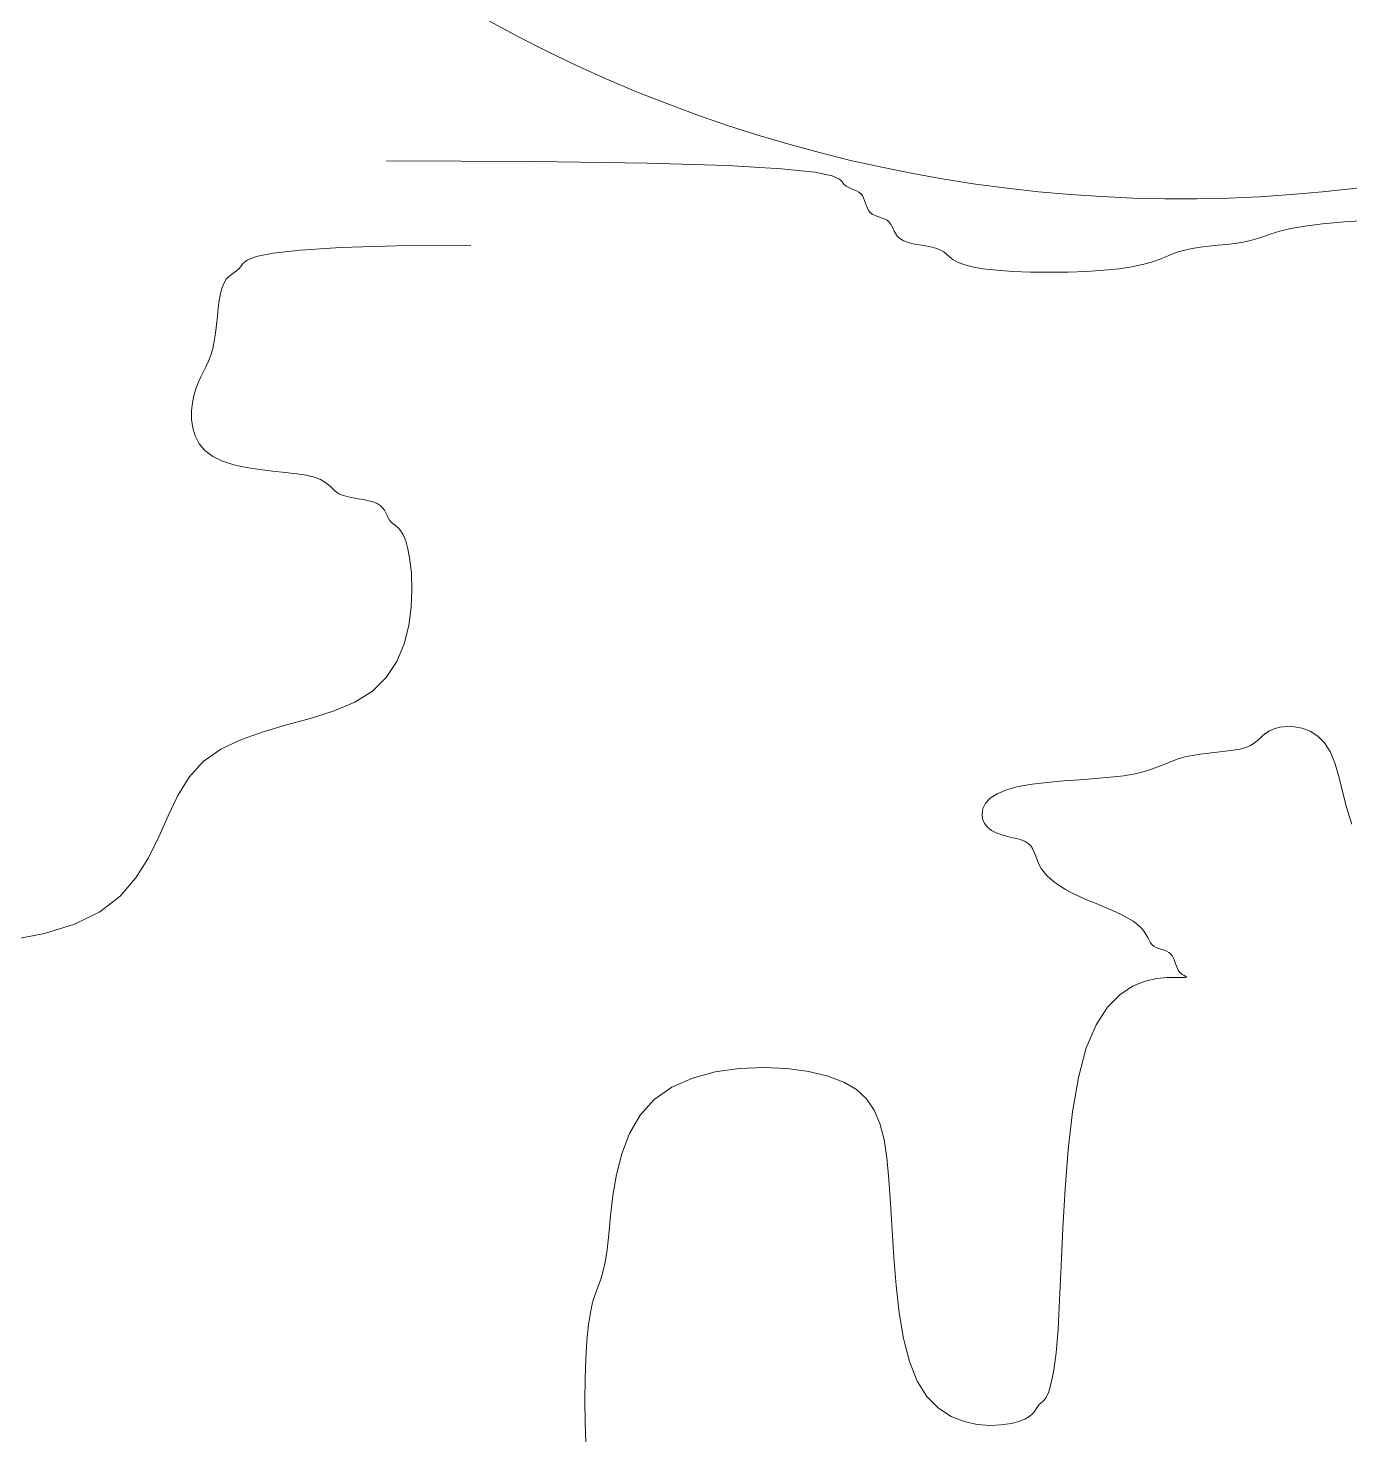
# Model space of a CAD drawing. Header units: millimetres. Extents: x 42 to 552, y 43 to 535.
# Drawn here: x 284.2801 to 284.3451, y 504.3434 to 504.4125 of the extents above; entities that cross this region are included whole.
import ezdxf

# ---------------------------------------------------------------- set-up
doc = ezdxf.new("R2010")
doc.units = ezdxf.units.MM
doc.header["$LTSCALE"] = 0.75
doc.header["$MEASUREMENT"] = 0
doc.layers.add('Gramado', color=9, linetype='Continuous', lineweight=0)

# ---------------------------------------------------------------- blocks, each defined once
blk = doc.blocks.new('arbusto7vista')
for p, q in [((-0.4361914540883731, 0.3902741822651876), (-0.4508227852010691, 0.3903350123610636)), ((-0.4251906772698248, 0.3901079133364931), (-0.4361914540883731, 0.3902741822651876)), ((-0.4172956208136611, 0.3898605376132878), (-0.4251906772698248, 0.3901079133364931)), ((-0.4119814507880619, 0.3895563871339647), (-0.4172956208136611, 0.3898605376132878)), ((-0.4087233332613209, 0.3892197939368316), (-0.4119814507880619, 0.3895563871339647)), ((-0.4069964343016181, 0.3888750900602531), (-0.4087233332613209, 0.3892197939368316)), ((-0.4062759199771619, 0.3885466075425654), (-0.4069964343016181, 0.3888750900602531)), ((-0.4060369563562176, 0.3882586784221189), (-0.4062759199771619, 0.3885466075425654)), ((-0.4058439852968263, 0.3880293264818704), (-0.4060369563562176, 0.3882586784221189)), ((-0.4056185518161897, 0.3878513424831453), (-0.4058439852968263, 0.3880293264818704)), ((-0.4053714767214274, 0.3877112089318473), (-0.4056185518161897, 0.3878513424831453)), ((-0.4051135808196022, 0.3875954083339082), (-0.4053714767214274, 0.3877112089318473)), ((-0.4048556849177771, 0.3874904231952456), (-0.4051135808196022, 0.3875954083339082)), ((-0.4046086098229864, 0.3873827360218058), (-0.4048556849177771, 0.3874904231952456)), ((-0.4043831763423782, 0.3872588293194781), (-0.4046086098229864, 0.3873827360218058)), ((-0.4041902052829585, 0.3871051855942085), (-0.4043831763423782, 0.3872588293194781)), ((-0.4040369104396291, 0.3869123425391479), (-0.4041902052829585, 0.3871051855942085)), ((-0.4039160775584492, 0.3866870585962943), (-0.4040369104396291, 0.3869123425391479)), ((-0.4038168853733168, 0.3864401473949499), (-0.4039160775584492, 0.3866870585962943)), ((-0.4037285126180734, 0.386182422564346), (-0.4038168853733168, 0.3864401473949499)), ((-0.403640138026617, 0.3859246977337278), (-0.4037285126180734, 0.386182422564346)), ((-0.4035409403328458, 0.3856777865323835), (-0.403640138026617, 0.3859246977337278)), ((-0.4034200982706011, 0.3854525025895441), (-0.4035409403328458, 0.3856777865323835)), ((-0.403266790573781, 0.3852596595344693), (-0.4034200982706011, 0.3854525025895441)), ((-0.4030738031414671, 0.3851064664025046), (-0.403266790573781, 0.3852596595344693)), ((-0.4028483505336169, 0.384985713853311), (-0.4030738031414671, 0.3851064664025046)), ((-0.4026012544753996, 0.3848865879526073), (-0.4028483505336169, 0.384985713853311)), ((-0.4023433366920131, 0.3847982747661547), (-0.4026012544753996, 0.3848865879526073)), ((-0.4020854189086549, 0.384709960359686), (-0.4023433366920131, 0.3847982747661547)), ((-0.4018383228504376, 0.384610830798934), (-0.4020854189086549, 0.384709960359686)), ((-0.4016128702425874, 0.3844900721496458), (-0.4018383228504376, 0.384610830798934)), ((-0.4014198828102735, 0.3843368704775543), (-0.4016128702425874, 0.3844900721496458)), ((-0.3539701650924769, 0.3844882698272585), (-0.3566340147928884, 0.3843368704775543)), ((-0.4012656733030155, 0.3841440165439849), (-0.4014198828102735, 0.3843368704775543)), ((-0.4011385185677625, 0.3839187198926197), (-0.4012656733030155, 0.3841440165439849)), ((-0.4010221864757568, 0.3836717947627335), (-0.4011385185677625, 0.3839187198926197)), ((-0.4009004448983546, 0.3834140553935725), (-0.4010221864757568, 0.3836717947627335)), ((-0.4007570617067984, 0.3831563160244258), (-0.4009004448983546, 0.3834140553935725)), ((-0.4005758047724157, 0.3829093908945254), (-0.4007570617067984, 0.3831563160244258)), ((-0.3638392383715825, 0.3831563160244258), (-0.3645552532074987, 0.3829093908945254)), ((-0.3629825447808344, 0.3834140553935725), (-0.3638392383715825, 0.3831563160244258)), ((-0.3619094240313814, 0.3836717947627335), (-0.3629825447808344, 0.3834140553935725)), ((-0.3605441277194643, 0.3839187198926197), (-0.3619094240313814, 0.3836717947627335)), ((-0.3588109074412102, 0.3841440165439849), (-0.3605441277194643, 0.3839187198926197)), ((-0.3566340147928884, 0.3843368704775543), (-0.3588109074412102, 0.3841440165439849)), ((-0.4553316647539702, 0.3818027465532339), (-0.4592877817949272, 0.3815553847840079)), ((-0.4498280905905006, 0.3819690061030485), (-0.4553316647539702, 0.3818027465532339)), ((-0.4425119353006721, 0.3820298327676142), (-0.4498280905905006, 0.3819690061030485)), ((-0.4003404419664491, 0.3826840942431744), (-0.4005758047724157, 0.3829093908945254)), ((-0.4000347411601979, 0.382491240309605), (-0.4003404419664491, 0.3826840942431744)), ((-0.3996487826684643, 0.3823380386375135), (-0.4000347411601979, 0.382491240309605)), ((-0.3991978965800058, 0.3822172799882253), (-0.3996487826684643, 0.3823380386375135)), ((-0.3987037254270263, 0.3821181504274733), (-0.3991978965800058, 0.3822172799882253)), ((-0.3981879117418146, 0.3820298360210046), (-0.3987037254270263, 0.3821181504274733)), ((-0.3976720980566029, 0.381941522834552), (-0.3981879117418146, 0.3820298360210046)), ((-0.3971779269036517, 0.3818423969338482), (-0.3976720980566029, 0.381941522834552)), ((-0.3967270408151649, 0.3817216443846547), (-0.3971779269036517, 0.3818423969338482)), ((-0.3963410823234312, 0.38156845125269), (-0.3967270408151649, 0.3817216443846547)), ((-0.3715998666972098, 0.3817216443846547), (-0.3723321040216945, 0.38156845125269)), ((-0.3708027045302913, 0.3818423969338482), (-0.3715998666972098, 0.3817216443846547)), ((-0.3699622591351215, 0.381941522834552), (-0.3708027045302913, 0.3818423969338482)), ((-0.3691001721257976, 0.3820298360210046), (-0.3699622591351215, 0.381941522834552)), ((-0.3682380851164737, 0.3821181504274733), (-0.3691001721257976, 0.3820298360210046)), ((-0.3673976397212755, 0.3822172799882253), (-0.3682380851164737, 0.3821181504274733)), ((-0.3666004775543854, 0.3823380386375135), (-0.3673976397212755, 0.3822172799882253)), ((-0.3658682402299007, 0.382491240309605), (-0.3666004775543854, 0.3823380386375135)), ((-0.3652063376923138, 0.3826840942431744), (-0.3658682402299007, 0.382491240309605)), ((-0.3645552532074987, 0.3829093908945254), (-0.3652063376923138, 0.3826840942431744)), ((-0.4645226302214098, 0.3805699928180246), (-0.4649401588110322, 0.3802415288293588)), ((-0.4636181405247726, 0.3809146772505585), (-0.4645226302214098, 0.3805699928180246)), ((-0.4619615657172176, 0.3812512514611655), (-0.4636181405247726, 0.3809146772505585)), ((-0.4592877817949272, 0.3815553847840079), (-0.4619615657172176, 0.3812512514611655)), ((-0.3960299708841433, 0.3813756081976152), (-0.3963410823234312, 0.38156845125269)), ((-0.3957567336467491, 0.3811503242547758), (-0.3960299708841433, 0.3813756081976152)), ((-0.3954726746841857, 0.3809034130534172), (-0.3957567336467491, 0.3811503242547758)), ((-0.3951290980693329, 0.3806456882228133), (-0.3954726746841857, 0.3809034130534172)), ((-0.3946773078751846, 0.3803879633922094), (-0.3951290980693329, 0.3806456882228133)), ((-0.3940686081745923, 0.3801410521908508), (-0.3946773078751846, 0.3803879633922094)), ((-0.3756145910874977, 0.3803879633922094), (-0.3764875197907998, 0.3801410521908508)), ((-0.3748715189548193, 0.3806456882228133), (-0.3756145910874977, 0.3803879633922094)), ((-0.3742150187873392, 0.3809034130534172), (-0.3748715189548193, 0.3806456882228133)), ((-0.3736018059796038, 0.3811503242547758), (-0.3742150187873392, 0.3809034130534172)), ((-0.3729885959262162, 0.3813756081976152), (-0.3736018059796038, 0.3811503242547758)), ((-0.3723321040216945, 0.38156845125269), (-0.3729885959262162, 0.3813756081976152)), ((-0.4663172219626119, 0.3789601010539627), (-0.4665643180208292, 0.3786883993671069)), ((-0.4660593041792254, 0.3791750281371975), (-0.4663172219626119, 0.3789601010539627)), ((-0.4658013863958672, 0.3793575118926213), (-0.4660593041792254, 0.3791750281371975)), ((-0.4655542903376499, 0.3795318835960728), (-0.4658013863958672, 0.3793575118926213)), ((-0.4653288377297997, 0.3797224745233905), (-0.4655542903376499, 0.3795318835960728)), ((-0.4651358502974858, 0.3799536159504129), (-0.4653288377297997, 0.3797224745233905)), ((-0.4649401588110322, 0.3802415288293588), (-0.4651358502974858, 0.3799536159504129)), ((-0.3932543030404929, 0.3799157682480114), (-0.3940686081745923, 0.3801410521908508)), ((-0.3921856965457948, 0.3797229251929508), (-0.3932543030404929, 0.3799157682480114)), ((-0.3908339318278706, 0.3795715343833592), (-0.3921856965457948, 0.3797229251929508)), ((-0.3892495082815799, 0.3794633980907918), (-0.3908339318278706, 0.3795715343833592)), ((-0.3875027643662747, 0.3793985163152627), (-0.3892495082815799, 0.3794633980907918)), ((-0.3856640385413073, 0.3793768890567435), (-0.3875027643662747, 0.3793985163152627)), ((-0.3838036692659728, 0.3793985163152627), (-0.3856640385413073, 0.3793768890567435)), ((-0.3819919949996233, 0.3794633980907918), (-0.3838036692659728, 0.3793985163152627)), ((-0.3802993542015543, 0.3795715343833592), (-0.3819919949996233, 0.3794633980907918)), ((-0.3787960853311461, 0.3797229251929508), (-0.3802993542015543, 0.3795715343833592)), ((-0.3775335896702074, 0.3799157682480114), (-0.3787960853311461, 0.3797229251929508)), ((-0.3764875197907998, 0.3801410521908508), (-0.3775335896702074, 0.3799157682480114)), ((-0.4669827580609933, 0.3778773470791066), (-0.4671360657578134, 0.3772978949702974)), ((-0.466789770628651, 0.3783355918007629), (-0.4669827580609933, 0.3778773470791066)), ((-0.4665643180208292, 0.3786883993671069), (-0.466789770628651, 0.3783355918007629)), ((-0.4672569078200581, 0.3766157094185019), (-0.4673561055138293, 0.3758578254118703)), ((-0.4671360657578134, 0.3772978949702974), (-0.4672569078200581, 0.3766157094185019)), ((-0.4674444801052857, 0.3750512779385389), (-0.4675328528605291, 0.3742231019866864)), ((-0.4673561055138293, 0.3758578254118703), (-0.4674444801052857, 0.3750512779385389)), ((-0.4676320450456615, 0.3734003325444633), (-0.4677528779268414, 0.3726100046000056)), ((-0.4675328528605291, 0.3742231019866864), (-0.4676320450456615, 0.3734003325444633)), ((-0.4677528779268414, 0.3726100046000056), (-0.4679061727701708, 0.3718791531414922)), ((-0.4683245773101987, 0.37063913623264), (-0.468571652404961, 0.3700948260805461)), ((-0.4680991438295905, 0.371226702731775), (-0.4683245773101987, 0.37063913623264)), ((-0.4679061727701708, 0.3718791531414922), (-0.4680991438295905, 0.371226702731775)), ((-0.4688295483068146, 0.3695721447119951), (-0.4690874442086397, 0.3690494645634601)), ((-0.468571652404961, 0.3700948260805461), (-0.4688295483068146, 0.3695721447119951)), ((-0.4695599527840386, 0.3679175976723741), (-0.4697529238434299, 0.3672651558027837)), ((-0.469334519303402, 0.3685051580714287), (-0.4695599527840386, 0.3679175976723741)), ((-0.4690874442086397, 0.3690494645634601), (-0.469334519303402, 0.3685051580714287)), ((-0.4699008079772113, 0.3665343152227649), (-0.469983765891385, 0.365743999986833)), ((-0.4697529238434299, 0.3672651558027837), (-0.4699008079772113, 0.3665343152227649)), ((-0.469983765891385, 0.365743999986833), (-0.4699801545946798, 0.3649212444731376)), ((-0.4699801545946798, 0.3649212444731376), (-0.4698683310958245, 0.3640930830598421)), ((-0.4698683310958245, 0.3640930830598421), (-0.4696266524034627, 0.3632865501250677)), ((-0.4696266524034627, 0.3632865501250677), (-0.4692334755263232, 0.3625286800469638)), ((-0.4692334755263232, 0.3625286800469638), (-0.4686671574731065, 0.361846507203694)), ((-0.4686671574731065, 0.361846507203694), (-0.4679060552525129, 0.3612670659733794)), ((-0.4679060552525129, 0.3612670659733794), (-0.4669411508367034, 0.3608092803597316)), ((-0.4669411508367034, 0.3608092803597316), (-0.4658139260519363, 0.3604596328686824)), ((-0.4658139260519363, 0.3604596328686824), (-0.4645784876877883, 0.3601964956316976)), ((-0.4645784876877883, 0.3601964956316976), (-0.4632889425339783, 0.3599982407802571)), ((-0.4632889425339783, 0.3599982407802571), (-0.4619993973801968, 0.3598432404458407)), ((-0.4619993973801968, 0.3598432404458407), (-0.4607639590160488, 0.3597098667599283)), ((-0.4607639590160488, 0.3597098667599283), (-0.4596367342312533, 0.3595764918539999)), ((-0.4596367342312533, 0.3595764918539999), (-0.4586718298154722, 0.3594214878595352)), ((-0.4586718298154722, 0.3594214878595352), (-0.4579080223165874, 0.3592286339259658)), ((-0.4579080223165874, 0.3592286339259658), (-0.4573227673154463, 0.3590033372746149)), ((-0.4573227673154463, 0.3590033372746149), (-0.456878190151059, 0.3587564121447144)), ((-0.456878190151059, 0.3587564121447144), (-0.4565364161624643, 0.3584986727755677)), ((-0.4565364161624643, 0.3584986727755677), (-0.4562595706887294, 0.3582409334064067)), ((-0.4562595706887294, 0.3582409334064067), (-0.4560097790688928, 0.3579940082765205)), ((-0.4560097790688928, 0.3579940082765205), (-0.4557491666419651, 0.3577687116251553)), ((-0.4557491666419651, 0.3577687116251553), (-0.4554398587470132, 0.3575758576916002)), ((-0.4554398587470132, 0.3575758576916002), (-0.4550539002552796, 0.3574226560195086)), ((-0.4550539002552796, 0.3574226560195086), (-0.4546030141668211, 0.3573018973702204)), ((-0.4546030141668211, 0.3573018973702204), (-0.4541088430138416, 0.3572027678094685)), ((-0.4541088430138416, 0.3572027678094685), (-0.4535930293286299, 0.3571144534029855)), ((-0.4535930293286299, 0.3571144534029855), (-0.4530772156434182, 0.3570261402165329)), ((-0.4530772156434182, 0.3570261402165329), (-0.452583044490467, 0.3569270143158434)), ((-0.452583044490467, 0.3569270143158434), (-0.4521321584019802, 0.3568062617666357)), ((-0.4521321584019802, 0.3568062617666357), (-0.4517461999102466, 0.3566530686346709)), ((-0.4517461999102466, 0.3566530686346709), (-0.451440499180535, 0.3564602255796103)), ((-0.451440499180535, 0.3564602255796103), (-0.4512051369101187, 0.3562349416367567)), ((-0.4512051369101187, 0.3562349416367567), (-0.4510238814293928, 0.3559880304354124)), ((-0.4510238814293928, 0.3559880304354124), (-0.4508805010686672, 0.3557303056048084)), ((-0.4508805010686672, 0.3557303056048084), (-0.4507587641583086, 0.3554725807741903)), ((-0.4507587641583086, 0.3554725807741903), (-0.4506424390286554, 0.355225669572846)), ((-0.4506424390286554, 0.355225669572846), (-0.4505152940100174, 0.3550003856300066)), ((-0.4505152940100174, 0.3550003856300066), (-0.4503610974327614, 0.3548075425749317)), ((-0.4503610974327614, 0.3548075425749317), (-0.4501681263733417, 0.3546489424758335)), ((-0.4501681263733417, 0.3546489424758335), (-0.4499426928927051, 0.3544903411567191)), ((-0.4499426928927051, 0.3544903411567191), (-0.4496956177979428, 0.3542884828805484)), ((-0.4496956177979428, 0.3542884828805484), (-0.4494377218961176, 0.3540001119102669)), ((-0.4494377218961176, 0.3540001119102669), (-0.4491798259942925, 0.3535819725088487)), ((-0.4491798259942925, 0.3535819725088487), (-0.4489327508995302, 0.3529908089392251)), ((-0.4489327508995302, 0.3529908089392251), (-0.4487073174188936, 0.3521833654643842)), ((-0.4487073174188936, 0.3521833654643842), (-0.4485143463594738, 0.3511163863472433)), ((-0.4485143463594738, 0.3511163863472433), (-0.4483700693144215, 0.3497664414477839)), ((-0.4483700693144215, 0.3497664414477839), (-0.448312361021209, 0.3481894030138193)), ((-0.448312361021209, 0.3481894030138193), (-0.4483845070033396, 0.3464609688901987)), ((-0.4483845070033396, 0.3464609688901987), (-0.4486297927844021, 0.3446568369217573)), ((-0.4486297927844021, 0.3446568369217573), (-0.4490915038879564, 0.3428527049533017)), ((-0.4490915038879564, 0.3428527049533017), (-0.4498129258374775, 0.3411242708296811)), ((-0.4498129258374775, 0.3411242708296811), (-0.4508373441566107, 0.3395472323957307)), ((-0.4508373441566107, 0.3395472323957307), (-0.4522080443688026, 0.3381972874962571)), ((-0.4522080443688026, 0.3381972874962571), (-0.4539448657680509, 0.3371240001745548)), ((-0.4559738627297918, 0.3362723992677275), (-0.4581976433998705, 0.3355613798112813)), ((-0.4539448657680509, 0.3371240001745548), (-0.4559738627297918, 0.3362723992677275)), ((-0.4605188159240754, 0.3349098368407653), (-0.4628399884483088, 0.3342366653917139)), ((-0.4581976433998705, 0.3355613798112813), (-0.4605188159240754, 0.3349098368407653)), ((-0.3629807771191622, 0.3346529987598785), (-0.3623044384228251, 0.33472960033302)), ((-0.3623044384228251, 0.33472960033302), (-0.3615631712116567, 0.3347088749727902)), ((-0.3615631712116567, 0.3347088749727902), (-0.3607894397430869, 0.3345637876910388)), ((-0.4650637691183874, 0.3334607604996762), (-0.4670927660801283, 0.3325010172001868)), ((-0.4628399884483088, 0.3342366653917139), (-0.4650637691183874, 0.3334607604996762)), ((-0.3655075619626871, 0.3330786256585014), (-0.3652099798986228, 0.3333255507884019)), ((-0.3652099798986228, 0.3333255507884019), (-0.364944859796708, 0.3335832901575486)), ((-0.364944859796708, 0.3335832901575486), (-0.3646797378585802, 0.3338410295267096)), ((-0.3646797378585802, 0.3338410295267096), (-0.3643821502858486, 0.3340879546565958)), ((-0.3643821502858486, 0.3340879546565958), (-0.3640196332802077, 0.334313251307961)), ((-0.3640196332802077, 0.334313251307961), (-0.3635597230432097, 0.3345061052415303)), ((-0.3635597230432097, 0.3345061052415303), (-0.3629807771191622, 0.3346529987598785)), ((-0.3607894397430869, 0.3345637876910388), (-0.3600157082744886, 0.3342673034996011)), ((-0.3600157082744886, 0.3342673034996011), (-0.3592744410633202, 0.333792387410341)), ((-0.3592744410633202, 0.333792387410341), (-0.3585981023669831, 0.3331120044350939)), ((-0.4670927660801283, 0.3325010172001868), (-0.4688295874793766, 0.3312763305287802)), ((-0.3723321040216945, 0.3317376599896136), (-0.3716007685076193, 0.3318908617125373)), ((-0.3716007685076193, 0.3318908617125373), (-0.3708099190137375, 0.3320116207176653)), ((-0.3708099190137375, 0.3320116207176653), (-0.3699866080167737, 0.332110751244258)), ((-0.3699866080167737, 0.332110751244258), (-0.3691578879933957, 0.3321990675316044)), ((-0.3691578879933957, 0.3321990675316044), (-0.3683508114203846, 0.3322873838189366)), ((-0.3683508114203846, 0.3322873838189366), (-0.3675924307744651, 0.3323865143455293)), ((-0.3675924307744651, 0.3323865143455293), (-0.3669097985323617, 0.3325072733506573)), ((-0.3669097985323617, 0.3325072733506573), (-0.3663299671707705, 0.3326604750735811)), ((-0.3663299671707705, 0.3326604750735811), (-0.3658700697872916, 0.3328533290071505)), ((-0.3658700697872916, 0.3328533290071505), (-0.3655075619626871, 0.3330786256585014)), ((-0.3585981023669831, 0.3331120044350939), (-0.3580191564429356, 0.3321991195856953)), ((-0.3580191564429356, 0.3321991195856953), (-0.3575556390407257, 0.3310420177412965)), ((-0.4688295874793766, 0.3312763305287802), (-0.4702129125020633, 0.3297335316957373)), ((-0.3762927287376385, 0.3303101804065989), (-0.3755018647835584, 0.3305571055364851)), ((-0.3755018647835584, 0.3305571055364851), (-0.3748138030871928, 0.3308148449056461)), ((-0.3748138030871928, 0.3308148449056461), (-0.3741906699056869, 0.3310725842747928)), ((-0.3741906699056869, 0.3310725842747928), (-0.3735945914961576, 0.3313195094046932)), ((-0.3735945914961576, 0.3313195094046932), (-0.3729876941157784, 0.3315448060560442)), ((-0.3729876941157784, 0.3315448060560442), (-0.3723321040216945, 0.3317376599896136)), ((-0.3575556390407257, 0.3310420177412965), (-0.3571678718785449, 0.3296902632501855)), ((-0.4702129125020633, 0.3297335316957373), (-0.4713257044944896, 0.3279311966104217)), ((-0.3873593136173668, 0.329048530139147), (-0.3858596657602789, 0.3292296640209287)), ((-0.3858596657602789, 0.3292296640209287), (-0.3842788577186695, 0.3293729495903222)), ((-0.3842788577186695, 0.3293729495903222), (-0.3826764062267216, 0.3294946079011964)), ((-0.3826764062267216, 0.3294946079011964), (-0.381111828018561, 0.329610860007449)), ((-0.381111828018561, 0.329610860007449), (-0.3796446398283706, 0.3297379269629772)), ((-0.3796446398283706, 0.3297379269629772), (-0.3783343583902763, 0.3298920298216643)), ((-0.3783343583902763, 0.3298920298216643), (-0.3772242686922596, 0.3300848837552337)), ((-0.3772242686922596, 0.3300848837552337), (-0.3762927287376385, 0.3303101804065989)), ((-0.3571678718785449, 0.3296902632501855), (-0.3568017481667312, 0.3282087403279093)), ((-0.4713257044944896, 0.3279311966104217), (-0.4722869978431277, 0.3259558373569149)), ((-0.3914641808728447, 0.3276715556399239), (-0.3907896552844932, 0.3281221362341284)), ((-0.3907896552844932, 0.3281221362341284), (-0.389877061841446, 0.3285078332227584)), ((-0.389877061841446, 0.3285078332227584), (-0.3887182845558073, 0.3288133268910514)), ((-0.3887182845558073, 0.3288133268910514), (-0.3873593136173668, 0.329048530139147)), ((-0.3568017481667312, 0.3282087403279093), (-0.3564031611155656, 0.3266623331900718)), ((-0.392275775832104, 0.3261467909091635), (-0.392185598614418, 0.3266622551089284)), ((-0.392185598614418, 0.3266622551089284), (-0.3919222811387328, 0.3271777193086933)), ((-0.3919222811387328, 0.3271777193086933), (-0.3914641808728447, 0.3276715556399239)), ((-0.3564031611155656, 0.3266623331900718), (-0.355918003935443, 0.3251159260522343)), ((-0.4722869978431277, 0.3259558373569149), (-0.4732158269343074, 0.3238939660193125)), ((-0.3922144553240798, 0.3256529545779188), (-0.392275775832104, 0.3261467909091635)), ((-0.3920232796225491, 0.3252023739837142), (-0.3922144553240798, 0.3256529545779188)), ((-0.3917238912598009, 0.3248166769950842), (-0.3920232796225491, 0.3252023739837142)), ((-0.4732158269343074, 0.3238939660193125), (-0.4742312261544726, 0.3218320946817101)), ((-0.3913379327680957, 0.3245111833776377), (-0.3917238912598009, 0.3248166769950842)), ((-0.3908870466796088, 0.3242759804853819), (-0.3913379327680957, 0.3245111833776377)), ((-0.3903928755266577, 0.3240948475694267), (-0.3908870466796088, 0.3242759804853819)), ((-0.389877061841446, 0.323951563880911), (-0.3903928755266577, 0.3240948475694267)), ((-0.3893612481562059, 0.3238299086709162), (-0.389877061841446, 0.323951563880911)), ((-0.3888670770032547, 0.3237136611905669), (-0.3893612481562059, 0.3238299086709162)), ((-0.3884161909147679, 0.3235866006909589), (-0.3888670770032547, 0.3237136611905669)), ((-0.3880302324230627, 0.3234325064232308), (-0.3884161909147679, 0.3235866006909589)), ((-0.3877245316933227, 0.3232387621815462), (-0.3880302324230627, 0.3234325064232308)), ((-0.3874891694229063, 0.3230071699324668), (-0.3877245316933227, 0.3232387621815462)), ((-0.3873079139421804, 0.3227431361856219), (-0.3874891694229063, 0.3230071699324668)), ((-0.3871645335814549, 0.3224520674506124), (-0.3873079139421804, 0.3227431361856219)), ((-0.3870427966710963, 0.3221393702370676), (-0.3871645335814549, 0.3224520674506124)), ((-0.4742312261544726, 0.3218320946817101), (-0.4754522298900383, 0.3198567354281892)), ((-0.3869264715414431, 0.3218104510546169), (-0.3870427966710963, 0.3221393702370676)), ((-0.3867993265228051, 0.3214707164128896), (-0.3869264715414431, 0.3218104510546169)), ((-0.3866451299455491, 0.3211255728215008), (-0.3867993265228051, 0.3214707164128896)), ((-0.3864494535313554, 0.3207795258067989), (-0.3866451299455491, 0.3211255728215008)), ((-0.4754522298900383, 0.3198567354281892), (-0.47699787252742, 0.3180544003428736)), ((-0.3862050825672156, 0.32043347696208), (-0.3864494535313554, 0.3207795258067989)), ((-0.3859066057315488, 0.320087426897345), (-0.3862050825672156, 0.32043347696208)), ((-0.3855486117026601, 0.3197413762225949), (-0.3859066057315488, 0.320087426897345)), ((-0.3851256891589117, 0.3193953255478448), (-0.3855486117026601, 0.3197413762225949)), ((-0.384632426778694, 0.3190492754831098), (-0.3851256891589117, 0.3193953255478448)), ((-0.3840634132403409, 0.3187032266383767), (-0.384632426778694, 0.3190492754831098)), ((-0.3834132372222143, 0.318357179623689), (-0.3840634132403409, 0.3187032266383767)), ((-0.3826818982652469, 0.3180111348456904), (-0.3834132372222143, 0.318357179623689)), ((-0.47699787252742, 0.3180544003428736), (-0.4789871884530328, 0.3165116015098448)), ((-0.3818910393607666, 0.3176650918977231), (-0.3826818982652469, 0.3180111348456904)), ((-0.3810677143626719, 0.3173190501697718), (-0.3818910393607666, 0.3176650918977231)), ((-0.3802389771248045, 0.3169730090518357), (-0.3810677143626719, 0.3173190501697718)), ((-0.3794318815010911, 0.3166269679338853), (-0.3802389771248045, 0.3169730090518357)), ((-0.4789871884530328, 0.3165116015098448), (-0.4814968286461578, 0.3152941241787772)), ((-0.3786734813453734, 0.3162809262059341), (-0.3794318815010911, 0.3166269679338853)), ((-0.3779908305116066, 0.3159348832579667), (-0.3786734813453734, 0.3162809262059341)), ((-0.3774109828536325, 0.3155888384799681), (-0.3779908305116066, 0.3159348832579667)), ((-0.3769528760844878, 0.3152436926010438), (-0.3774109828536325, 0.3155888384799681)), ((-0.4844339104578808, 0.3143848462616745), (-0.4876631678320678, 0.3137459188361191)), ((-0.4814968286461578, 0.3152941241787772), (-0.4844339104578808, 0.3143848462616745)), ((-0.3766029833537345, 0.3149039517067251), (-0.3769528760844878, 0.3152436926010438)), ((-0.3763396616700732, 0.3145750232216358), (-0.3766029833537345, 0.3149039517067251)), ((-0.376141268042204, 0.314262314570442), (-0.3763396616700732, 0.3145750232216358)), ((-0.3759861594788561, 0.3139712331777389), (-0.376141268042204, 0.314262314570442)), ((-0.3758526929886727, 0.3137071864681928), (-0.3759861594788561, 0.3139712331777389)), ((-0.375719225580383, 0.3134755818664274), (-0.3758526929886727, 0.3137071864681928)), ((-0.3755641142626871, 0.3132818267970947), (-0.375719225580383, 0.3134755818664274)), ((-0.3753711268303732, 0.3131286250741709), (-0.3755641142626871, 0.3132818267970947)), ((-0.375145674222523, 0.313007866069043), (-0.3753711268303732, 0.3131286250741709)), ((-0.3748985781643341, 0.3129087355424502), (-0.375145674222523, 0.313007866069043)), ((-0.3746406603809476, 0.3128204192551038), (-0.3748985781643341, 0.3129087355424502)), ((-0.374382742597561, 0.3127321029677717), (-0.3746406603809476, 0.3128204192551038)), ((-0.3741356465393721, 0.3126329724411789), (-0.374382742597561, 0.3127321029677717)), ((-0.3739101939315219, 0.312512213436051), (-0.3741356465393721, 0.3126329724411789)), ((-0.3737172064991796, 0.3123590117131272), (-0.3739101939315219, 0.312512213436051)), ((-0.3735638988023595, 0.3121661577795578), (-0.3737172064991796, 0.3123590117131272)), ((-0.3734430567401148, 0.3119408611282068), (-0.3735638988023595, 0.3121661577795578)), ((-0.3733438590463436, 0.3116939359983064), (-0.3734430567401148, 0.3119408611282068)), ((-0.3732554844548872, 0.3114361966291597), (-0.3733438590463436, 0.3116939359983064)), ((-0.3731671116996438, 0.3111784572599987), (-0.3732554844548872, 0.3114361966291597)), ((-0.3730679195145115, 0.3109315321301125), (-0.3731671116996438, 0.3111784572599987)), ((-0.3762341936127029, 0.3096870030356342), (-0.3750808130355097, 0.3099438344572576)), ((-0.3750808130355097, 0.3099438344572576), (-0.3740681084588857, 0.3100384565599512)), ((-0.3740681084588857, 0.3100384565599512), (-0.3732555970759961, 0.3100519740032013)), ((-0.3732555970759961, 0.3100519740032013), (-0.3726865641808956, 0.3100528751897969)), ((-0.3729470866333315, 0.3107062354787473), (-0.3730679195145115, 0.3109315321301125)), ((-0.3727937917900022, 0.3105133815451779), (-0.3729470866333315, 0.3107062354787473)), ((-0.3726053296297209, 0.3103610810088639), (-0.3727937917900022, 0.3105133815451779)), ((-0.3726865641808956, 0.3100528751897969), (-0.3723393674708291, 0.3100591834960369)), ((-0.3724114584430822, 0.310246630309976), (-0.3726053296297209, 0.3103610810088639)), ((-0.3722500524319514, 0.3101646223288839), (-0.3724114584430822, 0.310246630309976)), ((-0.3723393674708291, 0.3100591834960369), (-0.372176132743931, 0.3100763060415375)), ((-0.3721589857982792, 0.310109649945943), (-0.3722500524319514, 0.3101646223288839)), ((-0.372176132743931, 0.3100763060415375), (-0.3721589857982792, 0.310109649945943)), ((-0.3787249139959101, 0.3083622935978241), (-0.3774687329972153, 0.3091868576356376)), ((-0.3774687329972153, 0.3091868576356376), (-0.3762341936127029, 0.3096870030356342)), ((-0.3810641320628463, 0.3054154909708444), (-0.3799432194155088, 0.3071322062627075)), ((-0.3799432194155088, 0.3071322062627075), (-0.3787249139959101, 0.3083622935978241)), ((-0.3820281347447008, 0.3031310430627627), (-0.3810641320628463, 0.3054154909708444)), ((-0.3827910404331476, 0.3002383102087549), (-0.3820281347447008, 0.3031310430627627)), ((-0.422767723193175, 0.2992714433260204), (-0.4207324135583974, 0.3001681049864828)), ((-0.4207324135583974, 0.3001681049864828), (-0.4184914984901411, 0.3007727882868778)), ((-0.4184914984901411, 0.3007727882868778), (-0.4161369589799619, 0.3011125282153557)), ((-0.4161369589799619, 0.3011125282153557), (-0.4137607760194157, 0.3012143597600669)), ((-0.4137607760194157, 0.3012143597600669), (-0.4114549306000868, 0.3011053179091618)), ((-0.4114549306000868, 0.3011053179091618), (-0.4093114037135592, 0.3008124376508192)), ((-0.4093114037135592, 0.3008124376508192), (-0.4074221763514174, 0.300362753973161)), ((-0.4074221763514174, 0.300362753973161), (-0.4058575869729566, 0.2997751913882354)), ((-0.3833699827612804, 0.2968589493980005), (-0.3827910404331476, 0.3002383102087549)), ((-0.4245054464028328, 0.2980557683173259), (-0.422767723193175, 0.2992714433260204)), ((-0.4058575869729566, 0.2997751913882354), (-0.4046014039085435, 0.2990362325036529)), ((-0.4046014039085435, 0.2990362325036529), (-0.4036157529562843, 0.2981242494508791)), ((-0.4258779500829064, 0.2965129694842972), (-0.4245054464028328, 0.2980557683173259)), ((-0.4036157529562843, 0.2981242494508791), (-0.4028627599142283, 0.2970176143613799)), ((-0.4269149926769273, 0.2947106343989816), (-0.4258779500829064, 0.2965129694842972)), ((-0.4028627599142283, 0.2970176143613799), (-0.4023045505805101, 0.2956946993666634)), ((-0.3837974255274617, 0.293155169949415), (-0.3833699827612804, 0.2968589493980005)), ((-0.4276706805155186, 0.2927352751454606), (-0.4269149926769273, 0.2947106343989816)), ((-0.4023045505805101, 0.2956946993666634), (-0.4019032507532074, 0.2941338765981811)), ((-0.4019032507532074, 0.2941338765981811), (-0.4016209862304265, 0.2923135181874272)), ((-0.4281991199293032, 0.2906734038078582), (-0.4276706805155186, 0.2927352751454606)), ((-0.4016209862304265, 0.2923135181874272), (-0.4014198828102735, 0.2902119962658816)), ((-0.3841058325300821, 0.2892891811818998), (-0.3837974255274617, 0.293155169949415)), ((-0.4285544172489324, 0.2886115324702558), (-0.4281991199293032, 0.2906734038078582)), ((-0.4014198828102735, 0.2902119962658816), (-0.4012629679482416, 0.2878266074262115)), ((-0.3843276675675042, 0.2854231924143988), (-0.3841058325300821, 0.2892891811818998)), ((-0.4287906788049725, 0.2866361732167491), (-0.4285544172489324, 0.2886115324702558)), ((-0.4012629679482416, 0.2878266074262115), (-0.401116875729457, 0.2852303461059478)), ((-0.4289620109280463, 0.2848338381314335), (-0.4287906788049725, 0.2866361732167491)), ((-0.401116875729457, 0.2852303461059478), (-0.4009491418965752, 0.2825151312038088)), ((-0.3844953944380904, 0.2817194129658134), (-0.3843276675675042, 0.2854231924143988)), ((-0.4291225199488053, 0.2832910392983905), (-0.4289620109280463, 0.2848338381314335)), ((-0.4293154910082251, 0.2820654514912064), (-0.4291225199488053, 0.2832910392983905)), ((-0.4009491418965752, 0.2825151312038088), (-0.4007273021921094, 0.279772881618527)), ((-0.4297879995835956, 0.2803063737696334), (-0.4295409244888333, 0.2810994002413167)), ((-0.4295409244888333, 0.2810994002413167), (-0.4293154910082251, 0.2820654514912064)), ((-0.3846414769402315, 0.2783400521550448), (-0.3844953944380904, 0.2817194129658134)), ((-0.4303037913872743, 0.2788933480444769), (-0.4300458954854207, 0.27959986029704)), ((-0.4300458954854207, 0.27959986029704), (-0.4297879995835956, 0.2803063737696334)), ((-0.4007273021921094, 0.279772881618527), (-0.4004188923586582, 0.2770955162488065)), ((-0.4307762999626448, 0.2771342800830325), (-0.4305508664820366, 0.2781003252328418)), ((-0.4305508664820366, 0.2781003252328418), (-0.4303037913872743, 0.2788933480444769)), ((-0.3847983788722615, 0.2754473193010369), (-0.3846414769402315, 0.2783400521550448)), ((-0.4309692710220645, 0.2759087008159753), (-0.4307762999626448, 0.2771342800830325)), ((-0.4004188923586582, 0.2770955162488065), (-0.3999914481387918, 0.2745749539933939)), ((-0.4311207623210578, 0.2743650116748313), (-0.4309692710220645, 0.2759087008159753)), ((-0.3849913499316813, 0.2731619702063597), (-0.3847983788722615, 0.2754473193010369)), ((-0.4312289703917429, 0.2725563809918015), (-0.4311207623210578, 0.2743650116748313)), ((-0.3999914481387918, 0.2745749539933939), (-0.3994125052751087, 0.2723031137510077)), ((-0.4312938952341483, 0.2705639131213218), (-0.4312289703917429, 0.2725563809918015)), ((-0.3852167834123179, 0.2714389466082565), (-0.3849913499316813, 0.2731619702063597)), ((-0.3994125052751087, 0.2723031137510077), (-0.3986495995101507, 0.2703719144203518)), ((-0.3854638585070802, 0.2701917367276394), (-0.3852167834123179, 0.2714389466082565)), ((-0.4313155368483024, 0.2684687124178566), (-0.4312938952341483, 0.2705639131213218)), ((-0.3986495995101507, 0.2703719144203518), (-0.3976846950943695, 0.2688498446076011)), ((-0.3857217544089053, 0.2693338287854203), (-0.3854638585070802, 0.2701917367276394)), ((-0.4312938952341483, 0.2663518832358704), (-0.4313155368483024, 0.2684687124178566)), ((-0.3976846950943695, 0.2688498446076011), (-0.396557470309574, 0.2677116717486427)), ((-0.3864521588861294, 0.2682307987981858), (-0.3862267254054927, 0.2684398715997816)), ((-0.3862267254054927, 0.2684398715997816), (-0.3859796503107304, 0.2687787110024971)), ((-0.3859796503107304, 0.2687787110024971), (-0.3857217544089053, 0.2693338287854203)), ((-0.396557470309574, 0.2677116717486427), (-0.395322031945426, 0.2669087329868063)), ((-0.395322031945426, 0.2669087329868063), (-0.3940324867916161, 0.266392365465407)), ((-0.387646083290349, 0.2668844263654933), (-0.3873376762877285, 0.2671421657346542)), ((-0.3873376762877285, 0.2671421657346542), (-0.3871158412503064, 0.2673999051038152)), ((-0.3871158412503064, 0.2673999051038152), (-0.3869481143797202, 0.2676468302337014)), ((-0.3869481143797202, 0.2676468302337014), (-0.3868020318775791, 0.2678721268850666)), ((-0.3868020318775791, 0.2678721268850666), (-0.3866451299455491, 0.2680649808186217)), ((-0.3866451299455491, 0.2680649808186217), (-0.3864521588861294, 0.2682307987981858)), ((-0.4312289703917429, 0.2642945299298134), (-0.4312938952341483, 0.2663518832358704)), ((-0.3940324867916161, 0.266392365465407), (-0.3927429416378345, 0.2661139063277744)), ((-0.3927429416378345, 0.2661139063277744), (-0.3915075032736866, 0.2660246927172238)), ((-0.3915075032736866, 0.2660246927172238), (-0.390380278488891, 0.2660760617770848)), ((-0.390380278488891, 0.2660760617770848), (-0.3894153740731099, 0.2662193506506867)), ((-0.3894153740731099, 0.2662193506506867), (-0.3886524683846631, 0.2664122045842561)), ((-0.3886524683846631, 0.2664122045842561), (-0.3880735260565302, 0.266637501235607)), ((-0.3880735260565302, 0.266637501235607), (-0.387646083290349, 0.2668844263654933))]:
    blk.add_line(p, q)
blk.add_arc((-0.3726369989267653, 0.5280235092901933), 0.141418827562914, 234.6115050274406, 316.614384017598)

msp = doc.modelspace()

# ---------------------------------------------------------------- block references
at = {"layer": 'Gramado', "xscale": 0.5, "yscale": 0.5, "zscale": 0.5}
msp.add_blockref('arbusto7vista', (284.5231471457739, 504.2108161244648), dxfattribs=at)

doc.saveas('drawing.dxf')
